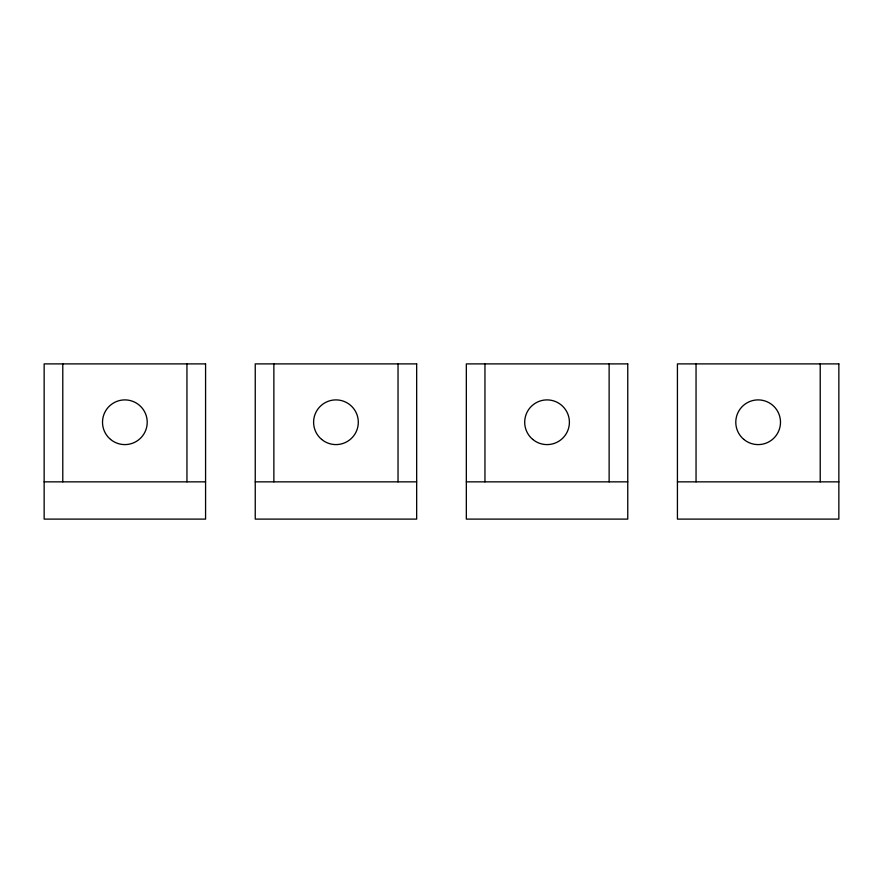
<?xml version="1.0" encoding="UTF-8"?>
<svg xmlns="http://www.w3.org/2000/svg" width="883" height="883" viewBox="0 0 883 883"><rect width="100%" height="100%" fill="white"/><g stroke="black" fill="none" stroke-linecap="round" stroke-linejoin="round"><path stroke-width="1.32" d="M44.15 481.853L205.573 481.853M255.242 481.853L416.666 481.853M466.334 481.853L627.758 481.853M677.427 481.853L838.85 481.853M820.219 363.895L820.219 481.853M696.047 363.895L696.047 481.853M609.127 363.895L609.138 481.853M484.955 363.895L484.955 481.853M398.034 363.895L398.034 481.853M273.862 363.895L273.862 481.853M186.942 363.895L186.953 481.853M62.781 363.895L62.781 481.853M205.573 363.895L44.15 363.895L44.15 519.105L205.573 519.105L205.573 363.895M416.666 363.895L255.242 363.895L255.242 519.105L416.666 519.105L416.666 363.895M627.758 363.895L466.334 363.895L466.334 519.105L627.758 519.105L627.758 363.895M838.85 363.895L677.427 363.895L677.427 519.105L838.85 519.105L838.85 363.895M532.736 439.414A22.351 22.351 0 0 0 569.071 426.07A22.351 22.351 0 0 0 539.336 401.268A22.351 22.351 0 0 0 532.736 439.414M321.644 439.414A22.351 22.351 0 0 0 357.979 426.07A22.351 22.351 0 0 0 328.244 401.268A22.351 22.351 0 0 0 321.644 439.414M110.552 439.414A22.351 22.351 0 0 0 146.887 426.07A22.351 22.351 0 0 0 117.152 401.268A22.351 22.351 0 0 0 110.552 439.414M743.828 439.414A22.351 22.351 0 0 0 780.164 426.07A22.351 22.351 0 0 0 750.429 401.268A22.351 22.351 0 0 0 743.828 439.414"/></g></svg>
